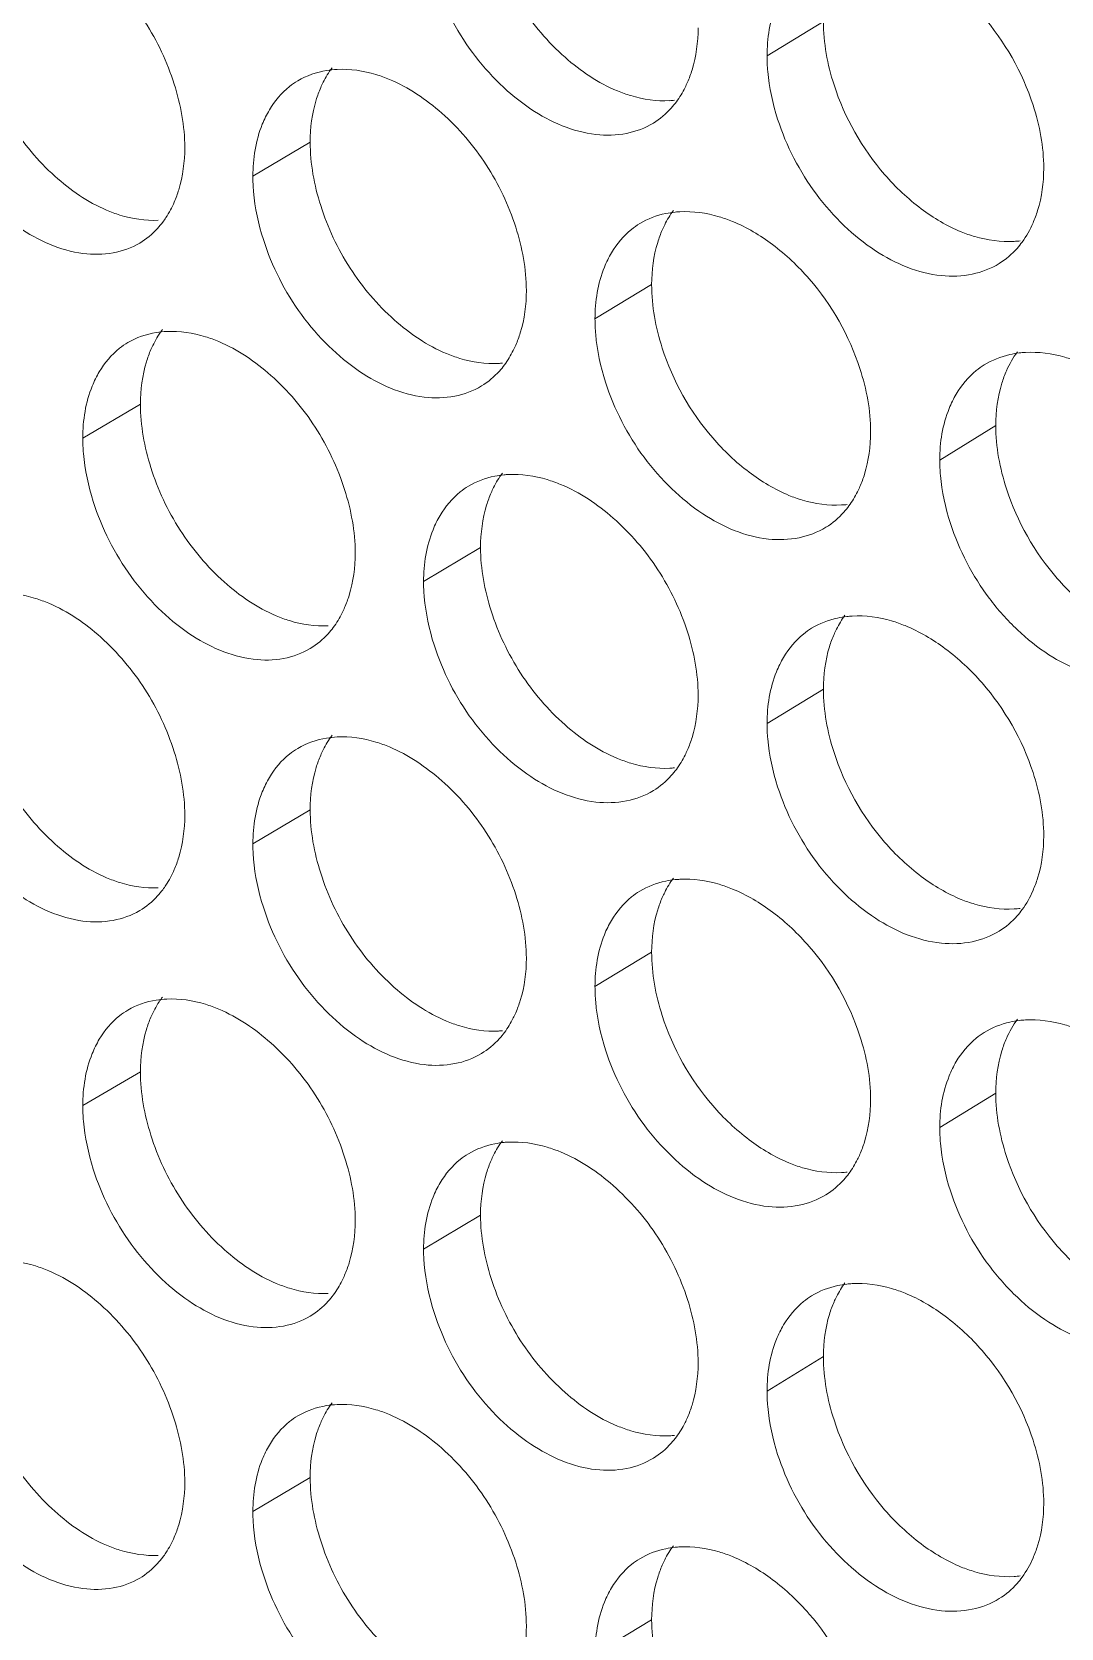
# Model space of a CAD drawing. Header units: millimetres. Extents: x 1177 to 4147, y 93 to 2194.
# Drawn here: x 2615.09 to 2627.24, y 800 to 818.83 of the extents above; entities that cross this region are included whole.
import ezdxf

# ---------------------------------------------------------------- set-up
doc = ezdxf.new("R2010")
doc.units = ezdxf.units.MM
doc.header["$LTSCALE"] = 0.1
doc.layers.get('0').update_dxf_attribs({"lineweight": 13})
doc.layers.add('标注', color=251, linetype='Continuous', lineweight=9)

# ---------------------------------------------------------------- blocks, each defined once
blk = doc.blocks.new('02')
at = {"layer": '标注'}
for p, q in [((4518.32, 761.204), (4517.37, 760.624)), ((4509.669, 759.17), (4508.703, 758.596)), ((4515.425, 756.77), (4514.47, 756.191)), ((4506.808, 754.755), (4505.836, 754.184)), ((4506.808, 754.755), (4505.836, 754.184)), ((4521.226, 754.396), (4520.281, 753.814)), ((4512.541, 752.341), (4511.58, 751.765)), ((4512.541, 752.341), (4511.58, 751.765)), ((4518.32, 749.954), (4517.37, 749.374)), ((4518.32, 749.954), (4517.37, 749.374)), ((4509.669, 747.92), (4508.703, 747.346)), ((4515.425, 745.52), (4514.47, 744.941)), ((4506.808, 743.505), (4505.836, 742.934)), ((4521.226, 743.146), (4520.281, 742.564)), ((4512.541, 741.091), (4511.58, 740.515)), ((4518.32, 738.704), (4517.37, 738.124)), ((4509.669, 736.67), (4508.703, 736.096)), ((4515.425, 734.27), (4514.47, 733.691))]:
    blk.add_line(p, q, dxfattribs=at)
for centre, radius, start, end in [((4515.644, 761.517), 1.649, 272.9969, 275.7719), ((4515.989, 756.339), 1.662, 93.0207, 95.749), ((4521.439, 759.162), 1.666, 273.2354, 276.9082), ((4521.82, 753.951), 1.68, 93.2591, 96.8777), ((4512.763, 757.08), 1.64, 272.8765, 275.2009), ((4513.09, 751.918), 1.654, 92.9003, 95.1818), ((4513.09, 751.918), 1.654, 92.9003, 95.1818), ((4518.536, 754.711), 1.657, 273.1165, 276.3409), ((4518.899, 749.516), 1.671, 93.1402, 96.3143), ((4518.899, 749.516), 1.671, 93.1402, 96.3143), ((4515.644, 750.267), 1.649, 272.9969, 275.7719), ((4515.644, 750.267), 1.649, 272.9969, 275.7719), ((4515.989, 745.089), 1.662, 93.0207, 95.749), ((4521.439, 747.912), 1.666, 273.2354, 276.9082), ((4521.439, 747.912), 1.666, 273.2354, 276.9082), ((4521.82, 742.701), 1.68, 93.2591, 96.8777), ((4512.763, 745.83), 1.64, 272.8765, 275.2009), ((4513.09, 740.668), 1.654, 92.9003, 95.1818), ((4518.536, 743.461), 1.657, 273.1165, 276.3409), ((4518.899, 738.266), 1.671, 93.1402, 96.3143), ((4515.644, 739.017), 1.649, 272.9969, 275.7719), ((4515.989, 733.839), 1.662, 93.0207, 95.749), ((4521.439, 736.662), 1.666, 273.2354, 276.9082)]:
    blk.add_arc(centre, radius, start, end, dxfattribs=at)
for points, knots in [([(4512.541, 763.591), (4512.541, 763.23), (4512.681, 762.482), (4513.171, 761.449), (4513.905, 760.588), (4514.524, 760.169), (4514.847, 760.035)], [0, 0, 0, 0, 0.243714, 0.505271, 0.763981, 1, 1, 1, 1]), ([(4507.555, 759.081), (4507.555, 759.442), (4507.415, 760.191), (4506.928, 761.225), (4506.199, 762.09), (4505.585, 762.514), (4505.264, 762.65)], [0, 0, 0, 0, 0.243914, 0.505794, 0.764596, 1, 1, 1, 1]), ([(4522.034, 758.73), (4522.034, 759.091), (4521.856, 760.03), (4521.233, 761.123), (4520.411, 761.894), (4519.939, 762.175), (4519.698, 762.273)], [0, 0, 0, 0, 0.243289, 0.634182, 0.824608, 1, 1, 1, 1]), ([(4511.758, 761.948), (4511.902, 761.497), (4512.231, 760.852), (4512.847, 760.147), (4513.504, 759.604), (4514.26, 759.272), (4514.996, 759.29), (4515.316, 759.409), (4515.454, 759.493)], [0, 0, 0, 0, 0.28542, 0.427092, 0.562289, 0.79908, 0.902694, 1, 1, 1, 1]), ([(4503.958, 761.597), (4503.958, 761.236), (4504.096, 760.487), (4504.579, 759.452), (4505.304, 758.586), (4505.917, 758.161), (4506.237, 758.025)], [0, 0, 0, 0, 0.244219, 0.506251, 0.764892, 1, 1, 1, 1]), ([(4517.649, 761.738), (4517.603, 761.661), (4517.433, 761.314), (4517.37, 760.92), (4517.37, 760.624)], [0, 0, 0, 0, 0.233202, 1, 1, 1, 1]), ([(4516.029, 760.18), (4516.059, 760.248), (4516.167, 760.543), (4516.208, 760.86), (4516.208, 761.1)], [0, 0, 0, 0, 0.236051, 1, 1, 1, 1]), ([(4518.32, 761.204), (4518.32, 760.844), (4518.495, 759.905), (4519.114, 758.81), (4519.933, 758.038), (4520.403, 757.757), (4520.644, 757.659)], [0, 0, 0, 0, 0.243591, 0.634592, 0.824826, 1, 1, 1, 1]), ([(4517.37, 760.624), (4517.37, 760.537), (4517.387, 760.176), (4517.465, 759.819), (4517.549, 759.557)], [0, 0, 0, 0, 0.23931, 1, 1, 1, 1]), ([(4509.46, 760.205), (4509.412, 760.176), (4509.222, 760.045), (4509.07, 759.863), (4508.981, 759.714)], [0, 0, 0, 0, 0.245151, 1, 1, 1, 1]), ([(4510.123, 760.397), (4510.064, 760.394), (4509.833, 760.371), (4509.608, 760.293), (4509.46, 760.205)], [0, 0, 0, 0, 0.258753, 1, 1, 1, 1]), ([(4510.038, 760.425), (4509.981, 760.348), (4509.913, 760.237), (4509.859, 760.12), (4509.846, 760.09)], [0, 0, 0, 0, 0.74352, 1, 1, 1, 1]), ([(4511.004, 760.229), (4510.93, 760.26), (4510.648, 760.362), (4510.343, 760.408), (4510.123, 760.397)], [0, 0, 0, 0, 0.266077, 1, 1, 1, 1]), ([(4513.313, 756.67), (4513.313, 757.031), (4513.172, 757.78), (4512.681, 758.813), (4511.946, 759.674), (4511.327, 760.094), (4511.004, 760.229)], [0, 0, 0, 0, 0.243576, 0.505139, 0.763987, 1, 1, 1, 1]), ([(4515.841, 759.851), (4515.897, 759.927), (4515.963, 760.036), (4516.016, 760.15), (4516.029, 760.18)], [0, 0, 0, 0, 0.743887, 1, 1, 1, 1]), ([(4503.157, 759.959), (4503.298, 759.51), (4503.621, 758.865), (4504.227, 758.158), (4504.871, 757.611), (4505.614, 757.271), (4506.341, 757.277), (4506.658, 757.39), (4506.795, 757.47)], [0, 0, 0, 0, 0.286646, 0.428688, 0.564047, 0.800418, 0.903427, 1, 1, 1, 1]), ([(4509.846, 760.09), (4509.817, 760.022), (4509.709, 759.727), (4509.669, 759.41), (4509.669, 759.17)], [0, 0, 0, 0, 0.235665, 1, 1, 1, 1]), ([(4514.847, 760.035), (4514.921, 760.005), (4515.204, 759.903), (4515.51, 759.859), (4515.73, 759.871)], [0, 0, 0, 0, 0.265674, 1, 1, 1, 1]), ([(4508.981, 759.714), (4508.935, 759.637), (4508.765, 759.288), (4508.703, 758.893), (4508.703, 758.596)], [0, 0, 0, 0, 0.2325, 1, 1, 1, 1]), ([(4515.454, 759.493), (4515.566, 759.561), (4515.703, 759.678), (4515.814, 759.815), (4515.841, 759.851)], [0, 0, 0, 0, 0.744581, 1, 1, 1, 1]), ([(4517.549, 759.557), (4517.695, 759.106), (4518.028, 758.46), (4518.651, 757.757), (4519.316, 757.216), (4520.081, 756.891), (4520.822, 756.917), (4521.144, 757.04), (4521.283, 757.126)], [0, 0, 0, 0, 0.284613, 0.426043, 0.561135, 0.798206, 0.902216, 1, 1, 1, 1]), ([(4509.669, 759.17), (4509.669, 758.809), (4509.808, 758.06), (4510.296, 757.026), (4511.027, 756.164), (4511.644, 755.743), (4511.966, 755.608)], [0, 0, 0, 0, 0.243882, 0.505596, 0.764283, 1, 1, 1, 1]), ([(4507.378, 758.162), (4507.407, 758.23), (4507.514, 758.524), (4507.555, 758.841), (4507.555, 759.081)], [0, 0, 0, 0, 0.235606, 1, 1, 1, 1]), ([(4508.703, 758.596), (4508.703, 758.51), (4508.719, 758.148), (4508.797, 757.79), (4508.88, 757.528)], [0, 0, 0, 0, 0.239196, 1, 1, 1, 1]), ([(4521.853, 757.81), (4521.883, 757.878), (4521.992, 758.173), (4522.034, 758.491), (4522.034, 758.73)], [0, 0, 0, 0, 0.236346, 1, 1, 1, 1]), ([(4506.237, 758.025), (4506.31, 757.994), (4506.589, 757.891), (4506.891, 757.845), (4507.109, 757.855)], [0, 0, 0, 0, 0.26616, 1, 1, 1, 1]), ([(4507.183, 757.823), (4507.202, 757.848), (4507.277, 757.955), (4507.339, 758.071), (4507.378, 758.162)], [0, 0, 0, 0, 0.244103, 1, 1, 1, 1]), ([(4515.791, 758.018), (4515.735, 757.943), (4515.67, 757.834), (4515.616, 757.72), (4515.604, 757.69)], [0, 0, 0, 0, 0.743867, 1, 1, 1, 1]), ([(4506.795, 757.47), (4506.907, 757.537), (4507.045, 757.651), (4507.156, 757.787), (4507.183, 757.823)], [0, 0, 0, 0, 0.744319, 1, 1, 1, 1]), ([(4515.224, 757.798), (4515.176, 757.769), (4514.988, 757.637), (4514.837, 757.456), (4514.748, 757.307)], [0, 0, 0, 0, 0.24537, 1, 1, 1, 1]), ([(4515.823, 757.993), (4515.769, 757.987), (4515.56, 757.956), (4515.358, 757.879), (4515.224, 757.798)], [0, 0, 0, 0, 0.257249, 1, 1, 1, 1]), ([(4516.789, 757.835), (4516.715, 757.865), (4516.43, 757.966), (4516.123, 758.01), (4515.901, 757.999)], [0, 0, 0, 0, 0.265755, 1, 1, 1, 1]), ([(4519.116, 754.287), (4519.116, 754.648), (4518.939, 755.587), (4518.318, 756.681), (4517.499, 757.454), (4517.029, 757.737), (4516.789, 757.835)], [0, 0, 0, 0, 0.243452, 0.63453, 0.824864, 1, 1, 1, 1]), ([(4508.88, 757.528), (4509.023, 757.078), (4509.35, 756.433), (4509.962, 755.727), (4510.615, 755.183), (4511.366, 754.848), (4512.099, 754.862), (4512.418, 754.979), (4512.556, 755.062)], [0, 0, 0, 0, 0.285826, 0.427621, 0.562871, 0.799523, 0.902937, 1, 1, 1, 1]), ([(4515.604, 757.69), (4515.574, 757.622), (4515.466, 757.327), (4515.425, 757.009), (4515.425, 756.77)], [0, 0, 0, 0, 0.235961, 1, 1, 1, 1]), ([(4520.644, 757.659), (4520.718, 757.629), (4521.004, 757.529), (4521.311, 757.486), (4521.533, 757.499)], [0, 0, 0, 0, 0.265359, 1, 1, 1, 1]), ([(4521.283, 757.126), (4521.395, 757.195), (4521.532, 757.313), (4521.643, 757.451), (4521.669, 757.488)], [0, 0, 0, 0, 0.744745, 1, 1, 1, 1]), ([(4514.748, 757.307), (4514.702, 757.23), (4514.532, 756.882), (4514.47, 756.487), (4514.47, 756.191)], [0, 0, 0, 0, 0.232969, 1, 1, 1, 1]), ([(4513.134, 755.751), (4513.164, 755.818), (4513.272, 756.113), (4513.313, 756.431), (4513.313, 756.67)], [0, 0, 0, 0, 0.235903, 1, 1, 1, 1]), ([(4515.425, 756.77), (4515.425, 756.409), (4515.6, 755.47), (4516.216, 754.374), (4517.032, 753.6), (4517.5, 753.317), (4517.74, 753.219)], [0, 0, 0, 0, 0.243755, 0.63494, 0.825083, 1, 1, 1, 1]), ([(4514.47, 756.191), (4514.47, 756.105), (4514.487, 755.743), (4514.564, 755.386), (4514.648, 755.124)], [0, 0, 0, 0, 0.239271, 1, 1, 1, 1]), ([(4507.251, 755.981), (4507.192, 755.978), (4506.965, 755.956), (4506.741, 755.88), (4506.595, 755.794)], [0, 0, 0, 0, 0.258729, 1, 1, 1, 1]), ([(4507.251, 755.981), (4507.192, 755.978), (4506.965, 755.956), (4506.741, 755.88), (4506.595, 755.794)], [0, 0, 0, 0, 0.258729, 1, 1, 1, 1]), ([(4507.178, 756.013), (4507.159, 755.987), (4507.084, 755.881), (4507.023, 755.765), (4506.984, 755.675)], [0, 0, 0, 0, 0.244083, 1, 1, 1, 1]), ([(4507.178, 756.013), (4507.159, 755.987), (4507.084, 755.881), (4507.023, 755.765), (4506.984, 755.675)], [0, 0, 0, 0, 0.244083, 1, 1, 1, 1]), ([(4508.128, 755.811), (4508.055, 755.842), (4507.774, 755.945), (4507.471, 755.991), (4507.251, 755.981)], [0, 0, 0, 0, 0.26624, 1, 1, 1, 1]), ([(4508.128, 755.811), (4508.055, 755.842), (4507.774, 755.945), (4507.471, 755.991), (4507.251, 755.981)], [0, 0, 0, 0, 0.26624, 1, 1, 1, 1]), ([(4506.595, 755.794), (4506.547, 755.765), (4506.356, 755.635), (4506.204, 755.452), (4506.115, 755.303)], [0, 0, 0, 0, 0.245038, 1, 1, 1, 1]), ([(4506.595, 755.794), (4506.547, 755.765), (4506.356, 755.635), (4506.204, 755.452), (4506.115, 755.303)], [0, 0, 0, 0, 0.245038, 1, 1, 1, 1]), ([(4506.984, 755.675), (4506.955, 755.607), (4506.848, 755.312), (4506.808, 754.995), (4506.808, 754.755)], [0, 0, 0, 0, 0.235516, 1, 1, 1, 1]), ([(4506.984, 755.675), (4506.955, 755.607), (4506.848, 755.312), (4506.808, 754.995), (4506.808, 754.755)], [0, 0, 0, 0, 0.235516, 1, 1, 1, 1]), ([(4510.428, 752.247), (4510.428, 752.608), (4510.288, 753.357), (4509.799, 754.391), (4509.067, 755.253), (4508.45, 755.676), (4508.128, 755.811)], [0, 0, 0, 0, 0.243745, 0.505466, 0.764291, 1, 1, 1, 1]), ([(4510.428, 752.247), (4510.428, 752.608), (4510.288, 753.357), (4509.799, 754.391), (4509.067, 755.253), (4508.45, 755.676), (4508.128, 755.811)], [0, 0, 0, 0, 0.243745, 0.505466, 0.764291, 1, 1, 1, 1]), ([(4511.966, 755.608), (4512.039, 755.578), (4512.321, 755.476), (4512.625, 755.431), (4512.845, 755.442)], [0, 0, 0, 0, 0.265834, 1, 1, 1, 1]), ([(4512.944, 755.418), (4513, 755.495), (4513.067, 755.605), (4513.121, 755.72), (4513.134, 755.751)], [0, 0, 0, 0, 0.743715, 1, 1, 1, 1]), ([(4521.619, 755.618), (4521.566, 755.612), (4521.361, 755.577), (4521.163, 755.499), (4521.032, 755.418)], [0, 0, 0, 0, 0.256832, 1, 1, 1, 1]), ([(4522.619, 755.468), (4522.544, 755.498), (4522.257, 755.598), (4521.947, 755.64), (4521.724, 755.628)], [0, 0, 0, 0, 0.26544, 1, 1, 1, 1]), ([(4512.556, 755.062), (4512.668, 755.13), (4512.806, 755.245), (4512.917, 755.382), (4512.944, 755.418)], [0, 0, 0, 0, 0.744496, 1, 1, 1, 1]), ([(4521.032, 755.418), (4520.984, 755.389), (4520.798, 755.256), (4520.648, 755.075), (4520.56, 754.927)], [0, 0, 0, 0, 0.245581, 1, 1, 1, 1]), ([(4506.115, 755.303), (4506.069, 755.226), (4505.898, 754.877), (4505.836, 754.481), (4505.836, 754.184)], [0, 0, 0, 0, 0.232263, 1, 1, 1, 1]), ([(4506.115, 755.303), (4506.069, 755.226), (4505.898, 754.877), (4505.836, 754.481), (4505.836, 754.184)], [0, 0, 0, 0, 0.232263, 1, 1, 1, 1]), ([(4514.648, 755.124), (4514.793, 754.673), (4515.124, 754.027), (4515.744, 753.324), (4516.404, 752.782), (4517.165, 752.453), (4517.903, 752.475), (4518.224, 752.596), (4518.362, 752.681)], [0, 0, 0, 0, 0.285015, 0.426566, 0.56171, 0.798641, 0.902454, 1, 1, 1, 1]), ([(4521.406, 755.318), (4521.376, 755.25), (4521.267, 754.954), (4521.226, 754.636), (4521.226, 754.396)], [0, 0, 0, 0, 0.236256, 1, 1, 1, 1]), ([(4520.56, 754.927), (4520.514, 754.849), (4520.344, 754.502), (4520.281, 754.109), (4520.281, 753.814)], [0, 0, 0, 0, 0.233434, 1, 1, 1, 1]), ([(4506.808, 754.755), (4506.808, 754.394), (4506.946, 753.645), (4507.432, 752.611), (4508.16, 751.747), (4508.775, 751.324), (4509.096, 751.188)], [0, 0, 0, 0, 0.24405, 0.505923, 0.764587, 1, 1, 1, 1]), ([(4506.808, 754.755), (4506.808, 754.394), (4506.946, 753.645), (4507.432, 752.611), (4508.16, 751.747), (4508.775, 751.324), (4509.096, 751.188)], [0, 0, 0, 0, 0.24405, 0.505923, 0.764587, 1, 1, 1, 1]), ([(4518.936, 753.366), (4518.965, 753.434), (4519.074, 753.729), (4519.116, 754.047), (4519.116, 754.287)], [0, 0, 0, 0, 0.236199, 1, 1, 1, 1]), ([(4521.226, 754.396), (4521.226, 754.036), (4521.402, 753.097), (4522.024, 752.004), (4522.845, 751.233), (4523.318, 750.953), (4523.559, 750.856)], [0, 0, 0, 0, 0.243429, 0.634245, 0.824571, 1, 1, 1, 1]), ([(4505.836, 754.184), (4505.836, 754.097), (4505.853, 753.736), (4505.93, 753.378), (4506.013, 753.115)], [0, 0, 0, 0, 0.239158, 1, 1, 1, 1]), ([(4505.836, 754.184), (4505.836, 754.097), (4505.853, 753.736), (4505.93, 753.378), (4506.013, 753.115)], [0, 0, 0, 0, 0.239158, 1, 1, 1, 1]), ([(4520.281, 753.814), (4520.281, 753.727), (4520.299, 753.366), (4520.377, 753.009), (4520.461, 752.747)], [0, 0, 0, 0, 0.239348, 1, 1, 1, 1]), ([(4512.941, 753.565), (4512.887, 753.56), (4512.676, 753.53), (4512.472, 753.454), (4512.336, 753.373)], [0, 0, 0, 0, 0.257466, 1, 1, 1, 1]), ([(4512.941, 753.565), (4512.887, 753.56), (4512.676, 753.53), (4512.472, 753.454), (4512.336, 753.373)], [0, 0, 0, 0, 0.257466, 1, 1, 1, 1]), ([(4512.909, 753.593), (4512.852, 753.517), (4512.786, 753.407), (4512.732, 753.292), (4512.719, 753.262)], [0, 0, 0, 0, 0.743694, 1, 1, 1, 1]), ([(4512.909, 753.593), (4512.852, 753.517), (4512.786, 753.407), (4512.732, 753.292), (4512.719, 753.262)], [0, 0, 0, 0, 0.743694, 1, 1, 1, 1]), ([(4513.891, 753.404), (4513.817, 753.434), (4513.533, 753.536), (4513.228, 753.581), (4513.007, 753.569)], [0, 0, 0, 0, 0.265915, 1, 1, 1, 1]), ([(4513.891, 753.404), (4513.817, 753.434), (4513.533, 753.536), (4513.228, 753.581), (4513.007, 753.569)], [0, 0, 0, 0, 0.265915, 1, 1, 1, 1]), ([(4512.336, 753.373), (4512.288, 753.344), (4512.099, 753.213), (4511.948, 753.031), (4511.859, 752.882)], [0, 0, 0, 0, 0.245262, 1, 1, 1, 1]), ([(4512.336, 753.373), (4512.288, 753.344), (4512.099, 753.213), (4511.948, 753.031), (4511.859, 752.882)], [0, 0, 0, 0, 0.245262, 1, 1, 1, 1]), ([(4512.719, 753.262), (4512.69, 753.194), (4512.582, 752.899), (4512.541, 752.581), (4512.541, 752.341)], [0, 0, 0, 0, 0.235813, 1, 1, 1, 1]), ([(4512.719, 753.262), (4512.69, 753.194), (4512.582, 752.899), (4512.541, 752.581), (4512.541, 752.341)], [0, 0, 0, 0, 0.235813, 1, 1, 1, 1]), ([(4516.208, 749.85), (4516.208, 750.211), (4516.067, 750.96), (4515.574, 751.991), (4514.836, 752.851), (4514.214, 753.27), (4513.891, 753.404)], [0, 0, 0, 0, 0.243409, 0.504813, 0.763684, 1, 1, 1, 1]), ([(4516.208, 749.85), (4516.208, 750.211), (4516.067, 750.96), (4515.574, 751.991), (4514.836, 752.851), (4514.214, 753.27), (4513.891, 753.404)], [0, 0, 0, 0, 0.243409, 0.504813, 0.763684, 1, 1, 1, 1]), ([(4517.74, 753.219), (4517.814, 753.188), (4518.098, 753.088), (4518.405, 753.044), (4518.626, 753.057)], [0, 0, 0, 0, 0.265516, 1, 1, 1, 1]), ([(4518.75, 753.041), (4518.805, 753.116), (4518.87, 753.224), (4518.923, 753.337), (4518.936, 753.366)], [0, 0, 0, 0, 0.744058, 1, 1, 1, 1]), ([(4506.013, 753.115), (4506.155, 752.665), (4506.48, 752.021), (4507.089, 751.314), (4507.737, 750.768), (4508.484, 750.431), (4509.215, 750.441), (4509.533, 750.556), (4509.67, 750.638)], [0, 0, 0, 0, 0.286235, 0.428153, 0.563457, 0.799968, 0.903181, 1, 1, 1, 1]), ([(4506.013, 753.115), (4506.155, 752.665), (4506.48, 752.021), (4507.089, 751.314), (4507.737, 750.768), (4508.484, 750.431), (4509.215, 750.441), (4509.533, 750.556), (4509.67, 750.638)], [0, 0, 0, 0, 0.286235, 0.428153, 0.563457, 0.799968, 0.903181, 1, 1, 1, 1]), ([(4518.362, 752.681), (4518.475, 752.75), (4518.612, 752.867), (4518.723, 753.005), (4518.75, 753.041)], [0, 0, 0, 0, 0.744664, 1, 1, 1, 1]), ([(4511.859, 752.882), (4511.813, 752.805), (4511.643, 752.457), (4511.58, 752.062), (4511.58, 751.765)], [0, 0, 0, 0, 0.232735, 1, 1, 1, 1]), ([(4511.859, 752.882), (4511.813, 752.805), (4511.643, 752.457), (4511.58, 752.062), (4511.58, 751.765)], [0, 0, 0, 0, 0.232735, 1, 1, 1, 1]), ([(4520.461, 752.747), (4520.608, 752.295), (4520.943, 751.649), (4521.57, 750.947), (4522.239, 750.408), (4523.008, 750.086), (4523.752, 750.116), (4524.075, 750.241), (4524.214, 750.327)], [0, 0, 0, 0, 0.284212, 0.425524, 0.560563, 0.797774, 0.901979, 1, 1, 1, 1]), ([(4510.25, 751.328), (4510.28, 751.396), (4510.387, 751.69), (4510.428, 752.008), (4510.428, 752.247)], [0, 0, 0, 0, 0.235754, 1, 1, 1, 1]), ([(4510.25, 751.328), (4510.28, 751.396), (4510.387, 751.69), (4510.428, 752.008), (4510.428, 752.247)], [0, 0, 0, 0, 0.235754, 1, 1, 1, 1]), ([(4512.541, 752.341), (4512.541, 751.98), (4512.681, 751.232), (4513.171, 750.199), (4513.905, 749.338), (4514.524, 748.919), (4514.847, 748.785)], [0, 0, 0, 0, 0.243714, 0.505271, 0.763981, 1, 1, 1, 1]), ([(4512.541, 752.341), (4512.541, 751.98), (4512.681, 751.232), (4513.171, 750.199), (4513.905, 749.338), (4514.524, 748.919), (4514.847, 748.785)], [0, 0, 0, 0, 0.243714, 0.505271, 0.763981, 1, 1, 1, 1]), ([(4505.264, 751.4), (4505.191, 751.431), (4504.912, 751.535), (4504.609, 751.582), (4504.391, 751.572)], [0, 0, 0, 0, 0.266406, 1, 1, 1, 1]), ([(4511.58, 751.765), (4511.58, 751.679), (4511.597, 751.317), (4511.675, 750.96), (4511.758, 750.698)], [0, 0, 0, 0, 0.239233, 1, 1, 1, 1]), ([(4511.58, 751.765), (4511.58, 751.679), (4511.597, 751.317), (4511.675, 750.96), (4511.758, 750.698)], [0, 0, 0, 0, 0.239233, 1, 1, 1, 1]), ([(4507.555, 747.831), (4507.555, 748.192), (4507.415, 748.941), (4506.928, 749.975), (4506.199, 750.84), (4505.585, 751.264), (4505.264, 751.4)], [0, 0, 0, 0, 0.243914, 0.505794, 0.764596, 1, 1, 1, 1]), ([(4510.058, 750.992), (4510.115, 751.069), (4510.183, 751.18), (4510.237, 751.297), (4510.25, 751.328)], [0, 0, 0, 0, 0.74354, 1, 1, 1, 1]), ([(4510.058, 750.992), (4510.115, 751.069), (4510.183, 751.18), (4510.237, 751.297), (4510.25, 751.328)], [0, 0, 0, 0, 0.74354, 1, 1, 1, 1]), ([(4509.096, 751.188), (4509.169, 751.158), (4509.449, 751.055), (4509.753, 751.009), (4509.971, 751.02)], [0, 0, 0, 0, 0.265996, 1, 1, 1, 1]), ([(4509.096, 751.188), (4509.169, 751.158), (4509.449, 751.055), (4509.753, 751.009), (4509.971, 751.02)], [0, 0, 0, 0, 0.265996, 1, 1, 1, 1]), ([(4518.715, 751.177), (4518.662, 751.171), (4518.455, 751.138), (4518.255, 751.061), (4518.122, 750.98)], [0, 0, 0, 0, 0.257038, 1, 1, 1, 1]), ([(4518.715, 751.177), (4518.662, 751.171), (4518.455, 751.138), (4518.255, 751.061), (4518.122, 750.98)], [0, 0, 0, 0, 0.257038, 1, 1, 1, 1]), ([(4518.684, 751.2), (4518.63, 751.125), (4518.565, 751.018), (4518.512, 750.905), (4518.499, 750.876)], [0, 0, 0, 0, 0.744038, 1, 1, 1, 1]), ([(4518.684, 751.2), (4518.63, 751.125), (4518.565, 751.018), (4518.512, 750.905), (4518.499, 750.876)], [0, 0, 0, 0, 0.744038, 1, 1, 1, 1]), ([(4519.698, 751.023), (4519.624, 751.053), (4519.338, 751.154), (4519.03, 751.197), (4518.807, 751.185)], [0, 0, 0, 0, 0.265596, 1, 1, 1, 1]), ([(4519.698, 751.023), (4519.624, 751.053), (4519.338, 751.154), (4519.03, 751.197), (4518.807, 751.185)], [0, 0, 0, 0, 0.265596, 1, 1, 1, 1]), ([(4522.034, 747.48), (4522.034, 747.841), (4521.856, 748.78), (4521.233, 749.873), (4520.411, 750.644), (4519.939, 750.925), (4519.698, 751.023)], [0, 0, 0, 0, 0.243289, 0.634182, 0.824608, 1, 1, 1, 1]), ([(4522.034, 747.48), (4522.034, 747.841), (4521.856, 748.78), (4521.233, 749.873), (4520.411, 750.644), (4519.939, 750.925), (4519.698, 751.023)], [0, 0, 0, 0, 0.243289, 0.634182, 0.824608, 1, 1, 1, 1]), ([(4509.67, 750.638), (4509.782, 750.705), (4509.92, 750.82), (4510.031, 750.956), (4510.058, 750.992)], [0, 0, 0, 0, 0.744409, 1, 1, 1, 1]), ([(4509.67, 750.638), (4509.782, 750.705), (4509.92, 750.82), (4510.031, 750.956), (4510.058, 750.992)], [0, 0, 0, 0, 0.744409, 1, 1, 1, 1]), ([(4518.122, 750.98), (4518.074, 750.95), (4517.887, 750.818), (4517.737, 750.637), (4517.649, 750.488)], [0, 0, 0, 0, 0.245477, 1, 1, 1, 1]), ([(4518.122, 750.98), (4518.074, 750.95), (4517.887, 750.818), (4517.737, 750.637), (4517.649, 750.488)], [0, 0, 0, 0, 0.245477, 1, 1, 1, 1]), ([(4518.499, 750.876), (4518.469, 750.808), (4518.361, 750.512), (4518.32, 750.194), (4518.32, 749.954)], [0, 0, 0, 0, 0.236109, 1, 1, 1, 1]), ([(4518.499, 750.876), (4518.469, 750.808), (4518.361, 750.512), (4518.32, 750.194), (4518.32, 749.954)], [0, 0, 0, 0, 0.236109, 1, 1, 1, 1]), ([(4511.758, 750.698), (4511.902, 750.247), (4512.231, 749.602), (4512.847, 748.897), (4513.504, 748.354), (4514.26, 748.022), (4514.996, 748.04), (4515.316, 748.159), (4515.454, 748.243)], [0, 0, 0, 0, 0.28542, 0.427092, 0.562289, 0.79908, 0.902694, 1, 1, 1, 1]), ([(4511.758, 750.698), (4511.902, 750.247), (4512.231, 749.602), (4512.847, 748.897), (4513.504, 748.354), (4514.26, 748.022), (4514.996, 748.04), (4515.316, 748.159), (4515.454, 748.243)], [0, 0, 0, 0, 0.28542, 0.427092, 0.562289, 0.79908, 0.902694, 1, 1, 1, 1]), ([(4517.649, 750.488), (4517.603, 750.411), (4517.433, 750.064), (4517.37, 749.67), (4517.37, 749.374)], [0, 0, 0, 0, 0.233202, 1, 1, 1, 1]), ([(4517.649, 750.488), (4517.603, 750.411), (4517.433, 750.064), (4517.37, 749.67), (4517.37, 749.374)], [0, 0, 0, 0, 0.233202, 1, 1, 1, 1]), ([(4503.958, 750.347), (4503.958, 749.986), (4504.096, 749.237), (4504.579, 748.202), (4505.304, 747.336), (4505.917, 746.911), (4506.237, 746.775)], [0, 0, 0, 0, 0.244219, 0.506251, 0.764892, 1, 1, 1, 1]), ([(4518.32, 749.954), (4518.32, 749.594), (4518.495, 748.655), (4519.114, 747.56), (4519.933, 746.788), (4520.403, 746.507), (4520.644, 746.409)], [0, 0, 0, 0, 0.243591, 0.634592, 0.824826, 1, 1, 1, 1]), ([(4518.32, 749.954), (4518.32, 749.594), (4518.495, 748.655), (4519.114, 747.56), (4519.933, 746.788), (4520.403, 746.507), (4520.644, 746.409)], [0, 0, 0, 0, 0.243591, 0.634592, 0.824826, 1, 1, 1, 1]), ([(4516.029, 748.93), (4516.059, 748.998), (4516.167, 749.293), (4516.208, 749.61), (4516.208, 749.85)], [0, 0, 0, 0, 0.236051, 1, 1, 1, 1]), ([(4516.029, 748.93), (4516.059, 748.998), (4516.167, 749.293), (4516.208, 749.61), (4516.208, 749.85)], [0, 0, 0, 0, 0.236051, 1, 1, 1, 1]), ([(4510.123, 749.147), (4510.064, 749.144), (4509.833, 749.121), (4509.608, 749.043), (4509.46, 748.955)], [0, 0, 0, 0, 0.258753, 1, 1, 1, 1]), ([(4510.038, 749.175), (4509.981, 749.098), (4509.913, 748.987), (4509.859, 748.87), (4509.846, 748.84)], [0, 0, 0, 0, 0.74352, 1, 1, 1, 1]), ([(4511.004, 748.979), (4510.93, 749.01), (4510.648, 749.112), (4510.343, 749.158), (4510.123, 749.147)], [0, 0, 0, 0, 0.266077, 1, 1, 1, 1]), ([(4517.37, 749.374), (4517.37, 749.287), (4517.387, 748.926), (4517.465, 748.569), (4517.549, 748.307)], [0, 0, 0, 0, 0.23931, 1, 1, 1, 1]), ([(4517.37, 749.374), (4517.37, 749.287), (4517.387, 748.926), (4517.465, 748.569), (4517.549, 748.307)], [0, 0, 0, 0, 0.23931, 1, 1, 1, 1]), ([(4509.46, 748.955), (4509.412, 748.926), (4509.222, 748.795), (4509.07, 748.613), (4508.981, 748.464)], [0, 0, 0, 0, 0.245151, 1, 1, 1, 1]), ([(4513.313, 745.42), (4513.313, 745.781), (4513.172, 746.53), (4512.681, 747.563), (4511.946, 748.424), (4511.327, 748.844), (4511.004, 748.979)], [0, 0, 0, 0, 0.243576, 0.505139, 0.763987, 1, 1, 1, 1]), ([(4515.841, 748.601), (4515.897, 748.677), (4515.963, 748.786), (4516.016, 748.9), (4516.029, 748.93)], [0, 0, 0, 0, 0.743887, 1, 1, 1, 1]), ([(4515.841, 748.601), (4515.897, 748.677), (4515.963, 748.786), (4516.016, 748.9), (4516.029, 748.93)], [0, 0, 0, 0, 0.743887, 1, 1, 1, 1]), ([(4503.157, 748.709), (4503.298, 748.26), (4503.621, 747.615), (4504.227, 746.908), (4504.871, 746.361), (4505.614, 746.021), (4506.341, 746.027), (4506.658, 746.14), (4506.795, 746.22)], [0, 0, 0, 0, 0.286646, 0.428688, 0.564047, 0.800418, 0.903427, 1, 1, 1, 1]), ([(4509.846, 748.84), (4509.817, 748.772), (4509.709, 748.477), (4509.669, 748.16), (4509.669, 747.92)], [0, 0, 0, 0, 0.235665, 1, 1, 1, 1]), ([(4514.847, 748.785), (4514.921, 748.755), (4515.204, 748.653), (4515.51, 748.609), (4515.73, 748.621)], [0, 0, 0, 0, 0.265674, 1, 1, 1, 1]), ([(4514.847, 748.785), (4514.921, 748.755), (4515.204, 748.653), (4515.51, 748.609), (4515.73, 748.621)], [0, 0, 0, 0, 0.265674, 1, 1, 1, 1]), ([(4515.454, 748.243), (4515.566, 748.311), (4515.703, 748.428), (4515.814, 748.565), (4515.841, 748.601)], [0, 0, 0, 0, 0.744581, 1, 1, 1, 1]), ([(4515.454, 748.243), (4515.566, 748.311), (4515.703, 748.428), (4515.814, 748.565), (4515.841, 748.601)], [0, 0, 0, 0, 0.744581, 1, 1, 1, 1]), ([(4508.981, 748.464), (4508.935, 748.387), (4508.765, 748.038), (4508.703, 747.643), (4508.703, 747.346)], [0, 0, 0, 0, 0.2325, 1, 1, 1, 1]), ([(4517.549, 748.307), (4517.695, 747.856), (4518.028, 747.21), (4518.651, 746.507), (4519.316, 745.966), (4520.081, 745.641), (4520.822, 745.667), (4521.144, 745.79), (4521.283, 745.876)], [0, 0, 0, 0, 0.284613, 0.426043, 0.561135, 0.798206, 0.902216, 1, 1, 1, 1]), ([(4517.549, 748.307), (4517.695, 747.856), (4518.028, 747.21), (4518.651, 746.507), (4519.316, 745.966), (4520.081, 745.641), (4520.822, 745.667), (4521.144, 745.79), (4521.283, 745.876)], [0, 0, 0, 0, 0.284613, 0.426043, 0.561135, 0.798206, 0.902216, 1, 1, 1, 1]), ([(4507.378, 746.912), (4507.407, 746.98), (4507.514, 747.274), (4507.555, 747.591), (4507.555, 747.831)], [0, 0, 0, 0, 0.235606, 1, 1, 1, 1]), ([(4509.669, 747.92), (4509.669, 747.559), (4509.808, 746.81), (4510.296, 745.776), (4511.027, 744.914), (4511.644, 744.493), (4511.966, 744.358)], [0, 0, 0, 0, 0.243882, 0.505596, 0.764283, 1, 1, 1, 1]), ([(4508.703, 747.346), (4508.703, 747.26), (4508.719, 746.898), (4508.797, 746.54), (4508.88, 746.278)], [0, 0, 0, 0, 0.239196, 1, 1, 1, 1]), ([(4521.853, 746.56), (4521.883, 746.628), (4521.992, 746.923), (4522.034, 747.241), (4522.034, 747.48)], [0, 0, 0, 0, 0.236346, 1, 1, 1, 1]), ([(4521.853, 746.56), (4521.883, 746.628), (4521.992, 746.923), (4522.034, 747.241), (4522.034, 747.48)], [0, 0, 0, 0, 0.236346, 1, 1, 1, 1]), ([(4506.237, 746.775), (4506.31, 746.744), (4506.589, 746.641), (4506.891, 746.595), (4507.109, 746.605)], [0, 0, 0, 0, 0.26616, 1, 1, 1, 1]), ([(4507.183, 746.573), (4507.202, 746.598), (4507.277, 746.705), (4507.339, 746.821), (4507.378, 746.912)], [0, 0, 0, 0, 0.244103, 1, 1, 1, 1]), ([(4515.823, 746.743), (4515.769, 746.737), (4515.56, 746.706), (4515.358, 746.629), (4515.224, 746.548)], [0, 0, 0, 0, 0.257249, 1, 1, 1, 1]), ([(4515.791, 746.768), (4515.735, 746.693), (4515.67, 746.584), (4515.616, 746.47), (4515.604, 746.44)], [0, 0, 0, 0, 0.743867, 1, 1, 1, 1]), ([(4516.789, 746.585), (4516.715, 746.615), (4516.43, 746.716), (4516.123, 746.76), (4515.901, 746.749)], [0, 0, 0, 0, 0.265755, 1, 1, 1, 1]), ([(4506.795, 746.22), (4506.907, 746.287), (4507.045, 746.401), (4507.156, 746.537), (4507.183, 746.573)], [0, 0, 0, 0, 0.744319, 1, 1, 1, 1]), ([(4515.224, 746.548), (4515.176, 746.519), (4514.988, 746.387), (4514.837, 746.206), (4514.748, 746.057)], [0, 0, 0, 0, 0.24537, 1, 1, 1, 1]), ([(4519.116, 743.037), (4519.116, 743.398), (4518.939, 744.337), (4518.318, 745.431), (4517.499, 746.204), (4517.029, 746.487), (4516.789, 746.585)], [0, 0, 0, 0, 0.243452, 0.63453, 0.824864, 1, 1, 1, 1]), ([(4508.88, 746.278), (4509.023, 745.828), (4509.35, 745.183), (4509.962, 744.477), (4510.615, 743.933), (4511.366, 743.598), (4512.099, 743.612), (4512.418, 743.729), (4512.556, 743.812)], [0, 0, 0, 0, 0.285826, 0.427621, 0.562871, 0.799523, 0.902937, 1, 1, 1, 1]), ([(4515.604, 746.44), (4515.574, 746.372), (4515.466, 746.077), (4515.425, 745.759), (4515.425, 745.52)], [0, 0, 0, 0, 0.235961, 1, 1, 1, 1]), ([(4520.644, 746.409), (4520.718, 746.379), (4521.004, 746.279), (4521.311, 746.236), (4521.533, 746.249)], [0, 0, 0, 0, 0.265359, 1, 1, 1, 1]), ([(4520.644, 746.409), (4520.718, 746.379), (4521.004, 746.279), (4521.311, 746.236), (4521.533, 746.249)], [0, 0, 0, 0, 0.265359, 1, 1, 1, 1]), ([(4521.283, 745.876), (4521.395, 745.945), (4521.532, 746.063), (4521.643, 746.201), (4521.669, 746.238)], [0, 0, 0, 0, 0.744745, 1, 1, 1, 1]), ([(4521.283, 745.876), (4521.395, 745.945), (4521.532, 746.063), (4521.643, 746.201), (4521.669, 746.238)], [0, 0, 0, 0, 0.744745, 1, 1, 1, 1]), ([(4514.748, 746.057), (4514.702, 745.98), (4514.532, 745.632), (4514.47, 745.237), (4514.47, 744.941)], [0, 0, 0, 0, 0.232969, 1, 1, 1, 1]), ([(4513.134, 744.501), (4513.164, 744.568), (4513.272, 744.863), (4513.313, 745.181), (4513.313, 745.42)], [0, 0, 0, 0, 0.235903, 1, 1, 1, 1]), ([(4515.425, 745.52), (4515.425, 745.159), (4515.6, 744.22), (4516.216, 743.124), (4517.032, 742.35), (4517.5, 742.067), (4517.74, 741.969)], [0, 0, 0, 0, 0.243755, 0.63494, 0.825083, 1, 1, 1, 1]), ([(4514.47, 744.941), (4514.47, 744.855), (4514.487, 744.493), (4514.564, 744.136), (4514.648, 743.874)], [0, 0, 0, 0, 0.239271, 1, 1, 1, 1]), ([(4507.251, 744.731), (4507.192, 744.728), (4506.965, 744.706), (4506.741, 744.63), (4506.595, 744.544)], [0, 0, 0, 0, 0.258729, 1, 1, 1, 1]), ([(4507.178, 744.763), (4507.159, 744.737), (4507.084, 744.631), (4507.023, 744.515), (4506.984, 744.425)], [0, 0, 0, 0, 0.244083, 1, 1, 1, 1]), ([(4508.128, 744.561), (4508.055, 744.592), (4507.774, 744.695), (4507.471, 744.741), (4507.251, 744.731)], [0, 0, 0, 0, 0.26624, 1, 1, 1, 1]), ([(4506.595, 744.544), (4506.547, 744.515), (4506.356, 744.385), (4506.204, 744.202), (4506.115, 744.053)], [0, 0, 0, 0, 0.245038, 1, 1, 1, 1]), ([(4506.984, 744.425), (4506.955, 744.357), (4506.848, 744.062), (4506.808, 743.745), (4506.808, 743.505)], [0, 0, 0, 0, 0.235516, 1, 1, 1, 1]), ([(4510.428, 740.997), (4510.428, 741.358), (4510.288, 742.107), (4509.799, 743.141), (4509.067, 744.003), (4508.45, 744.426), (4508.128, 744.561)], [0, 0, 0, 0, 0.243745, 0.505466, 0.764291, 1, 1, 1, 1]), ([(4511.966, 744.358), (4512.039, 744.328), (4512.321, 744.226), (4512.625, 744.181), (4512.845, 744.192)], [0, 0, 0, 0, 0.265834, 1, 1, 1, 1]), ([(4512.944, 744.168), (4513, 744.245), (4513.067, 744.355), (4513.121, 744.47), (4513.134, 744.501)], [0, 0, 0, 0, 0.743715, 1, 1, 1, 1]), ([(4521.619, 744.368), (4521.566, 744.362), (4521.361, 744.327), (4521.163, 744.249), (4521.032, 744.168)], [0, 0, 0, 0, 0.256832, 1, 1, 1, 1]), ([(4522.619, 744.218), (4522.544, 744.248), (4522.257, 744.348), (4521.947, 744.39), (4521.724, 744.378)], [0, 0, 0, 0, 0.26544, 1, 1, 1, 1]), ([(4506.115, 744.053), (4506.069, 743.976), (4505.898, 743.627), (4505.836, 743.231), (4505.836, 742.934)], [0, 0, 0, 0, 0.232263, 1, 1, 1, 1]), ([(4512.556, 743.812), (4512.668, 743.88), (4512.806, 743.995), (4512.917, 744.132), (4512.944, 744.168)], [0, 0, 0, 0, 0.744496, 1, 1, 1, 1]), ([(4521.032, 744.168), (4520.984, 744.139), (4520.798, 744.006), (4520.648, 743.825), (4520.56, 743.677)], [0, 0, 0, 0, 0.245581, 1, 1, 1, 1]), ([(4521.406, 744.068), (4521.376, 744), (4521.267, 743.704), (4521.226, 743.386), (4521.226, 743.146)], [0, 0, 0, 0, 0.236256, 1, 1, 1, 1]), ([(4514.648, 743.874), (4514.793, 743.423), (4515.124, 742.777), (4515.744, 742.074), (4516.404, 741.532), (4517.165, 741.203), (4517.903, 741.225), (4518.224, 741.346), (4518.362, 741.431)], [0, 0, 0, 0, 0.285015, 0.426566, 0.56171, 0.798641, 0.902454, 1, 1, 1, 1]), ([(4506.808, 743.505), (4506.808, 743.144), (4506.946, 742.395), (4507.432, 741.361), (4508.16, 740.497), (4508.775, 740.074), (4509.096, 739.938)], [0, 0, 0, 0, 0.24405, 0.505923, 0.764587, 1, 1, 1, 1]), ([(4520.56, 743.677), (4520.514, 743.599), (4520.344, 743.252), (4520.281, 742.859), (4520.281, 742.564)], [0, 0, 0, 0, 0.233434, 1, 1, 1, 1]), ([(4518.936, 742.116), (4518.965, 742.184), (4519.074, 742.479), (4519.116, 742.797), (4519.116, 743.037)], [0, 0, 0, 0, 0.236199, 1, 1, 1, 1]), ([(4521.226, 743.146), (4521.226, 742.786), (4521.402, 741.847), (4522.024, 740.754), (4522.845, 739.983), (4523.318, 739.703), (4523.559, 739.606)], [0, 0, 0, 0, 0.243429, 0.634245, 0.824571, 1, 1, 1, 1]), ([(4505.836, 742.934), (4505.836, 742.847), (4505.853, 742.486), (4505.93, 742.128), (4506.013, 741.865)], [0, 0, 0, 0, 0.239158, 1, 1, 1, 1]), ([(4520.281, 742.564), (4520.281, 742.477), (4520.299, 742.116), (4520.377, 741.759), (4520.461, 741.497)], [0, 0, 0, 0, 0.239348, 1, 1, 1, 1]), ([(4512.941, 742.315), (4512.887, 742.31), (4512.676, 742.28), (4512.472, 742.204), (4512.336, 742.123)], [0, 0, 0, 0, 0.257466, 1, 1, 1, 1]), ([(4512.909, 742.343), (4512.852, 742.267), (4512.786, 742.157), (4512.732, 742.042), (4512.719, 742.012)], [0, 0, 0, 0, 0.743694, 1, 1, 1, 1]), ([(4513.891, 742.154), (4513.817, 742.184), (4513.533, 742.286), (4513.228, 742.331), (4513.007, 742.319)], [0, 0, 0, 0, 0.265915, 1, 1, 1, 1]), ([(4516.208, 738.6), (4516.208, 738.961), (4516.067, 739.71), (4515.574, 740.741), (4514.836, 741.601), (4514.214, 742.02), (4513.891, 742.154)], [0, 0, 0, 0, 0.243409, 0.504813, 0.763684, 1, 1, 1, 1]), ([(4512.336, 742.123), (4512.288, 742.094), (4512.099, 741.963), (4511.948, 741.781), (4511.859, 741.632)], [0, 0, 0, 0, 0.245262, 1, 1, 1, 1]), ([(4512.719, 742.012), (4512.69, 741.944), (4512.582, 741.649), (4512.541, 741.331), (4512.541, 741.091)], [0, 0, 0, 0, 0.235813, 1, 1, 1, 1]), ([(4517.74, 741.969), (4517.814, 741.938), (4518.098, 741.838), (4518.405, 741.794), (4518.626, 741.807)], [0, 0, 0, 0, 0.265516, 1, 1, 1, 1]), ([(4518.75, 741.791), (4518.805, 741.866), (4518.87, 741.974), (4518.923, 742.087), (4518.936, 742.116)], [0, 0, 0, 0, 0.744058, 1, 1, 1, 1]), ([(4506.013, 741.865), (4506.155, 741.415), (4506.48, 740.771), (4507.089, 740.064), (4507.737, 739.518), (4508.484, 739.181), (4509.215, 739.191), (4509.533, 739.306), (4509.67, 739.388)], [0, 0, 0, 0, 0.286235, 0.428153, 0.563457, 0.799968, 0.903181, 1, 1, 1, 1]), ([(4511.859, 741.632), (4511.813, 741.555), (4511.643, 741.207), (4511.58, 740.812), (4511.58, 740.515)], [0, 0, 0, 0, 0.232735, 1, 1, 1, 1]), ([(4518.362, 741.431), (4518.475, 741.5), (4518.612, 741.617), (4518.723, 741.755), (4518.75, 741.791)], [0, 0, 0, 0, 0.744664, 1, 1, 1, 1]), ([(4520.461, 741.497), (4520.608, 741.045), (4520.943, 740.399), (4521.57, 739.697), (4522.239, 739.158), (4523.008, 738.836), (4523.752, 738.866), (4524.075, 738.991), (4524.214, 739.077)], [0, 0, 0, 0, 0.284212, 0.425524, 0.560563, 0.797774, 0.901979, 1, 1, 1, 1]), ([(4512.541, 741.091), (4512.541, 740.73), (4512.681, 739.982), (4513.171, 738.949), (4513.905, 738.088), (4514.524, 737.669), (4514.847, 737.535)], [0, 0, 0, 0, 0.243714, 0.505271, 0.763981, 1, 1, 1, 1]), ([(4510.25, 740.078), (4510.28, 740.146), (4510.387, 740.44), (4510.428, 740.758), (4510.428, 740.997)], [0, 0, 0, 0, 0.235754, 1, 1, 1, 1]), ([(4505.264, 740.15), (4505.191, 740.181), (4504.912, 740.285), (4504.609, 740.332), (4504.391, 740.322)], [0, 0, 0, 0, 0.266406, 1, 1, 1, 1]), ([(4511.58, 740.515), (4511.58, 740.429), (4511.597, 740.067), (4511.675, 739.71), (4511.758, 739.448)], [0, 0, 0, 0, 0.239233, 1, 1, 1, 1]), ([(4507.555, 736.581), (4507.555, 736.942), (4507.415, 737.691), (4506.928, 738.725), (4506.199, 739.59), (4505.585, 740.014), (4505.264, 740.15)], [0, 0, 0, 0, 0.243914, 0.505794, 0.764596, 1, 1, 1, 1]), ([(4510.058, 739.742), (4510.115, 739.819), (4510.183, 739.93), (4510.237, 740.047), (4510.25, 740.078)], [0, 0, 0, 0, 0.74354, 1, 1, 1, 1]), ([(4509.096, 739.938), (4509.169, 739.908), (4509.449, 739.805), (4509.753, 739.759), (4509.971, 739.77)], [0, 0, 0, 0, 0.265996, 1, 1, 1, 1]), ([(4509.67, 739.388), (4509.782, 739.455), (4509.92, 739.57), (4510.031, 739.706), (4510.058, 739.742)], [0, 0, 0, 0, 0.744409, 1, 1, 1, 1]), ([(4518.122, 739.73), (4518.074, 739.7), (4517.887, 739.568), (4517.737, 739.387), (4517.649, 739.238)], [0, 0, 0, 0, 0.245477, 1, 1, 1, 1]), ([(4518.715, 739.927), (4518.662, 739.921), (4518.455, 739.888), (4518.255, 739.811), (4518.122, 739.73)], [0, 0, 0, 0, 0.257038, 1, 1, 1, 1]), ([(4518.684, 739.95), (4518.63, 739.875), (4518.565, 739.768), (4518.512, 739.655), (4518.499, 739.626)], [0, 0, 0, 0, 0.744038, 1, 1, 1, 1]), ([(4519.698, 739.773), (4519.624, 739.803), (4519.338, 739.904), (4519.03, 739.947), (4518.807, 739.935)], [0, 0, 0, 0, 0.265596, 1, 1, 1, 1]), ([(4522.034, 736.23), (4522.034, 736.591), (4521.856, 737.53), (4521.233, 738.623), (4520.411, 739.394), (4519.939, 739.675), (4519.698, 739.773)], [0, 0, 0, 0, 0.243289, 0.634182, 0.824608, 1, 1, 1, 1]), ([(4518.499, 739.626), (4518.469, 739.558), (4518.361, 739.262), (4518.32, 738.944), (4518.32, 738.704)], [0, 0, 0, 0, 0.236109, 1, 1, 1, 1]), ([(4511.758, 739.448), (4511.902, 738.997), (4512.231, 738.352), (4512.847, 737.647), (4513.504, 737.104), (4514.26, 736.772), (4514.996, 736.79), (4515.316, 736.909), (4515.454, 736.993)], [0, 0, 0, 0, 0.28542, 0.427092, 0.562289, 0.79908, 0.902694, 1, 1, 1, 1]), ([(4517.649, 739.238), (4517.603, 739.161), (4517.433, 738.814), (4517.37, 738.42), (4517.37, 738.124)], [0, 0, 0, 0, 0.233202, 1, 1, 1, 1]), ([(4503.958, 739.097), (4503.958, 738.736), (4504.096, 737.987), (4504.579, 736.952), (4505.304, 736.086), (4505.917, 735.661), (4506.237, 735.525)], [0, 0, 0, 0, 0.244219, 0.506251, 0.764892, 1, 1, 1, 1]), ([(4518.32, 738.704), (4518.32, 738.344), (4518.495, 737.405), (4519.114, 736.31), (4519.933, 735.538), (4520.403, 735.257), (4520.644, 735.159)], [0, 0, 0, 0, 0.243591, 0.634592, 0.824826, 1, 1, 1, 1]), ([(4516.029, 737.68), (4516.059, 737.748), (4516.167, 738.043), (4516.208, 738.36), (4516.208, 738.6)], [0, 0, 0, 0, 0.236051, 1, 1, 1, 1]), ([(4517.37, 738.124), (4517.37, 738.037), (4517.387, 737.676), (4517.465, 737.319), (4517.549, 737.057)], [0, 0, 0, 0, 0.23931, 1, 1, 1, 1]), ([(4510.123, 737.897), (4510.064, 737.894), (4509.833, 737.871), (4509.608, 737.793), (4509.46, 737.705)], [0, 0, 0, 0, 0.258753, 1, 1, 1, 1]), ([(4510.038, 737.925), (4509.981, 737.848), (4509.913, 737.737), (4509.859, 737.62), (4509.846, 737.59)], [0, 0, 0, 0, 0.74352, 1, 1, 1, 1]), ([(4511.004, 737.729), (4510.93, 737.76), (4510.648, 737.862), (4510.343, 737.908), (4510.123, 737.897)], [0, 0, 0, 0, 0.266077, 1, 1, 1, 1]), ([(4509.46, 737.705), (4509.412, 737.676), (4509.222, 737.545), (4509.07, 737.363), (4508.981, 737.214)], [0, 0, 0, 0, 0.245151, 1, 1, 1, 1]), ([(4509.846, 737.59), (4509.817, 737.522), (4509.709, 737.227), (4509.669, 736.91), (4509.669, 736.67)], [0, 0, 0, 0, 0.235665, 1, 1, 1, 1]), ([(4513.313, 734.17), (4513.313, 734.531), (4513.172, 735.28), (4512.681, 736.313), (4511.946, 737.174), (4511.327, 737.594), (4511.004, 737.729)], [0, 0, 0, 0, 0.243576, 0.505139, 0.763987, 1, 1, 1, 1]), ([(4515.841, 737.351), (4515.897, 737.427), (4515.963, 737.536), (4516.016, 737.65), (4516.029, 737.68)], [0, 0, 0, 0, 0.743887, 1, 1, 1, 1]), ([(4503.157, 737.459), (4503.298, 737.01), (4503.621, 736.365), (4504.227, 735.658), (4504.871, 735.111), (4505.614, 734.771), (4506.341, 734.777), (4506.658, 734.89), (4506.795, 734.97)], [0, 0, 0, 0, 0.286646, 0.428688, 0.564047, 0.800418, 0.903427, 1, 1, 1, 1]), ([(4514.847, 737.535), (4514.921, 737.505), (4515.204, 737.403), (4515.51, 737.359), (4515.73, 737.371)], [0, 0, 0, 0, 0.265674, 1, 1, 1, 1]), ([(4515.454, 736.993), (4515.566, 737.061), (4515.703, 737.178), (4515.814, 737.315), (4515.841, 737.351)], [0, 0, 0, 0, 0.744581, 1, 1, 1, 1]), ([(4508.981, 737.214), (4508.935, 737.137), (4508.765, 736.788), (4508.703, 736.393), (4508.703, 736.096)], [0, 0, 0, 0, 0.2325, 1, 1, 1, 1]), ([(4517.549, 737.057), (4517.695, 736.606), (4518.028, 735.96), (4518.651, 735.257), (4519.316, 734.716), (4520.081, 734.391), (4520.822, 734.417), (4521.144, 734.54), (4521.283, 734.626)], [0, 0, 0, 0, 0.284613, 0.426043, 0.561135, 0.798206, 0.902216, 1, 1, 1, 1]), ([(4507.378, 735.662), (4507.407, 735.73), (4507.514, 736.024), (4507.555, 736.341), (4507.555, 736.581)], [0, 0, 0, 0, 0.235606, 1, 1, 1, 1]), ([(4509.669, 736.67), (4509.669, 736.309), (4509.808, 735.56), (4510.296, 734.526), (4511.027, 733.664), (4511.644, 733.243), (4511.966, 733.108)], [0, 0, 0, 0, 0.243882, 0.505596, 0.764283, 1, 1, 1, 1]), ([(4521.853, 735.31), (4521.883, 735.378), (4521.992, 735.673), (4522.034, 735.991), (4522.034, 736.23)], [0, 0, 0, 0, 0.236346, 1, 1, 1, 1]), ([(4508.703, 736.096), (4508.703, 736.01), (4508.719, 735.648), (4508.797, 735.29), (4508.88, 735.028)], [0, 0, 0, 0, 0.239196, 1, 1, 1, 1]), ([(4506.237, 735.525), (4506.31, 735.494), (4506.589, 735.391), (4506.891, 735.345), (4507.109, 735.355)], [0, 0, 0, 0, 0.26616, 1, 1, 1, 1]), ([(4507.183, 735.323), (4507.202, 735.348), (4507.277, 735.455), (4507.339, 735.571), (4507.378, 735.662)], [0, 0, 0, 0, 0.244103, 1, 1, 1, 1]), ([(4515.823, 735.493), (4515.769, 735.487), (4515.56, 735.456), (4515.358, 735.379), (4515.224, 735.298)], [0, 0, 0, 0, 0.257249, 1, 1, 1, 1]), ([(4515.791, 735.518), (4515.735, 735.443), (4515.67, 735.334), (4515.616, 735.22), (4515.604, 735.19)], [0, 0, 0, 0, 0.743867, 1, 1, 1, 1]), ([(4516.789, 735.335), (4516.715, 735.365), (4516.43, 735.466), (4516.123, 735.51), (4515.901, 735.499)], [0, 0, 0, 0, 0.265755, 1, 1, 1, 1]), ([(4506.795, 734.97), (4506.907, 735.037), (4507.045, 735.151), (4507.156, 735.287), (4507.183, 735.323)], [0, 0, 0, 0, 0.744319, 1, 1, 1, 1]), ([(4515.224, 735.298), (4515.176, 735.269), (4514.988, 735.137), (4514.837, 734.956), (4514.748, 734.807)], [0, 0, 0, 0, 0.24537, 1, 1, 1, 1]), ([(4515.604, 735.19), (4515.574, 735.122), (4515.466, 734.827), (4515.425, 734.509), (4515.425, 734.27)], [0, 0, 0, 0, 0.235961, 1, 1, 1, 1]), ([(4519.116, 731.787), (4519.116, 732.148), (4518.939, 733.087), (4518.318, 734.181), (4517.499, 734.954), (4517.029, 735.237), (4516.789, 735.335)], [0, 0, 0, 0, 0.243452, 0.63453, 0.824864, 1, 1, 1, 1]), ([(4520.644, 735.159), (4520.718, 735.129), (4521.004, 735.029), (4521.311, 734.986), (4521.533, 734.999)], [0, 0, 0, 0, 0.265359, 1, 1, 1, 1]), ([(4508.88, 735.028), (4509.023, 734.578), (4509.35, 733.933), (4509.962, 733.227), (4510.615, 732.683), (4511.366, 732.348), (4512.099, 732.362), (4512.418, 732.479), (4512.556, 732.562)], [0, 0, 0, 0, 0.285826, 0.427621, 0.562871, 0.799523, 0.902937, 1, 1, 1, 1]), ([(4521.283, 734.626), (4521.395, 734.695), (4521.532, 734.813), (4521.643, 734.951), (4521.669, 734.988)], [0, 0, 0, 0, 0.744745, 1, 1, 1, 1]), ([(4514.748, 734.807), (4514.702, 734.73), (4514.532, 734.382), (4514.47, 733.987), (4514.47, 733.691)], [0, 0, 0, 0, 0.232969, 1, 1, 1, 1]), ([(4513.134, 733.251), (4513.164, 733.318), (4513.272, 733.613), (4513.313, 733.931), (4513.313, 734.17)], [0, 0, 0, 0, 0.235903, 1, 1, 1, 1]), ([(4515.425, 734.27), (4515.425, 733.909), (4515.6, 732.97), (4516.216, 731.874), (4517.032, 731.1), (4517.5, 730.817), (4517.74, 730.719)], [0, 0, 0, 0, 0.243755, 0.63494, 0.825083, 1, 1, 1, 1])]:
    blk.add_open_spline(points, degree=3, knots=knots, dxfattribs=at)
for points in [[(4521.669, 757.488), (4521.742, 757.588), (4521.804, 757.697), (4521.853, 757.81)], [(4521.589, 755.639), (4521.516, 755.539), (4521.455, 755.431), (4521.406, 755.318)], [(4521.669, 746.238), (4521.742, 746.338), (4521.804, 746.447), (4521.853, 746.56)], [(4521.669, 746.238), (4521.742, 746.338), (4521.804, 746.447), (4521.853, 746.56)], [(4521.589, 744.389), (4521.516, 744.289), (4521.455, 744.181), (4521.406, 744.068)], [(4521.669, 734.988), (4521.742, 735.088), (4521.804, 735.197), (4521.853, 735.31)]]:
    blk.add_open_spline(points, degree=3, dxfattribs=at)

msp = doc.modelspace()

# ---------------------------------------------------------------- block references
at = {"xscale": 0.7, "yscale": 0.7, "zscale": 0.7}
msp.add_blockref('02', (-538.391, 286.112), dxfattribs=at)

doc.saveas('drawing.dxf')
